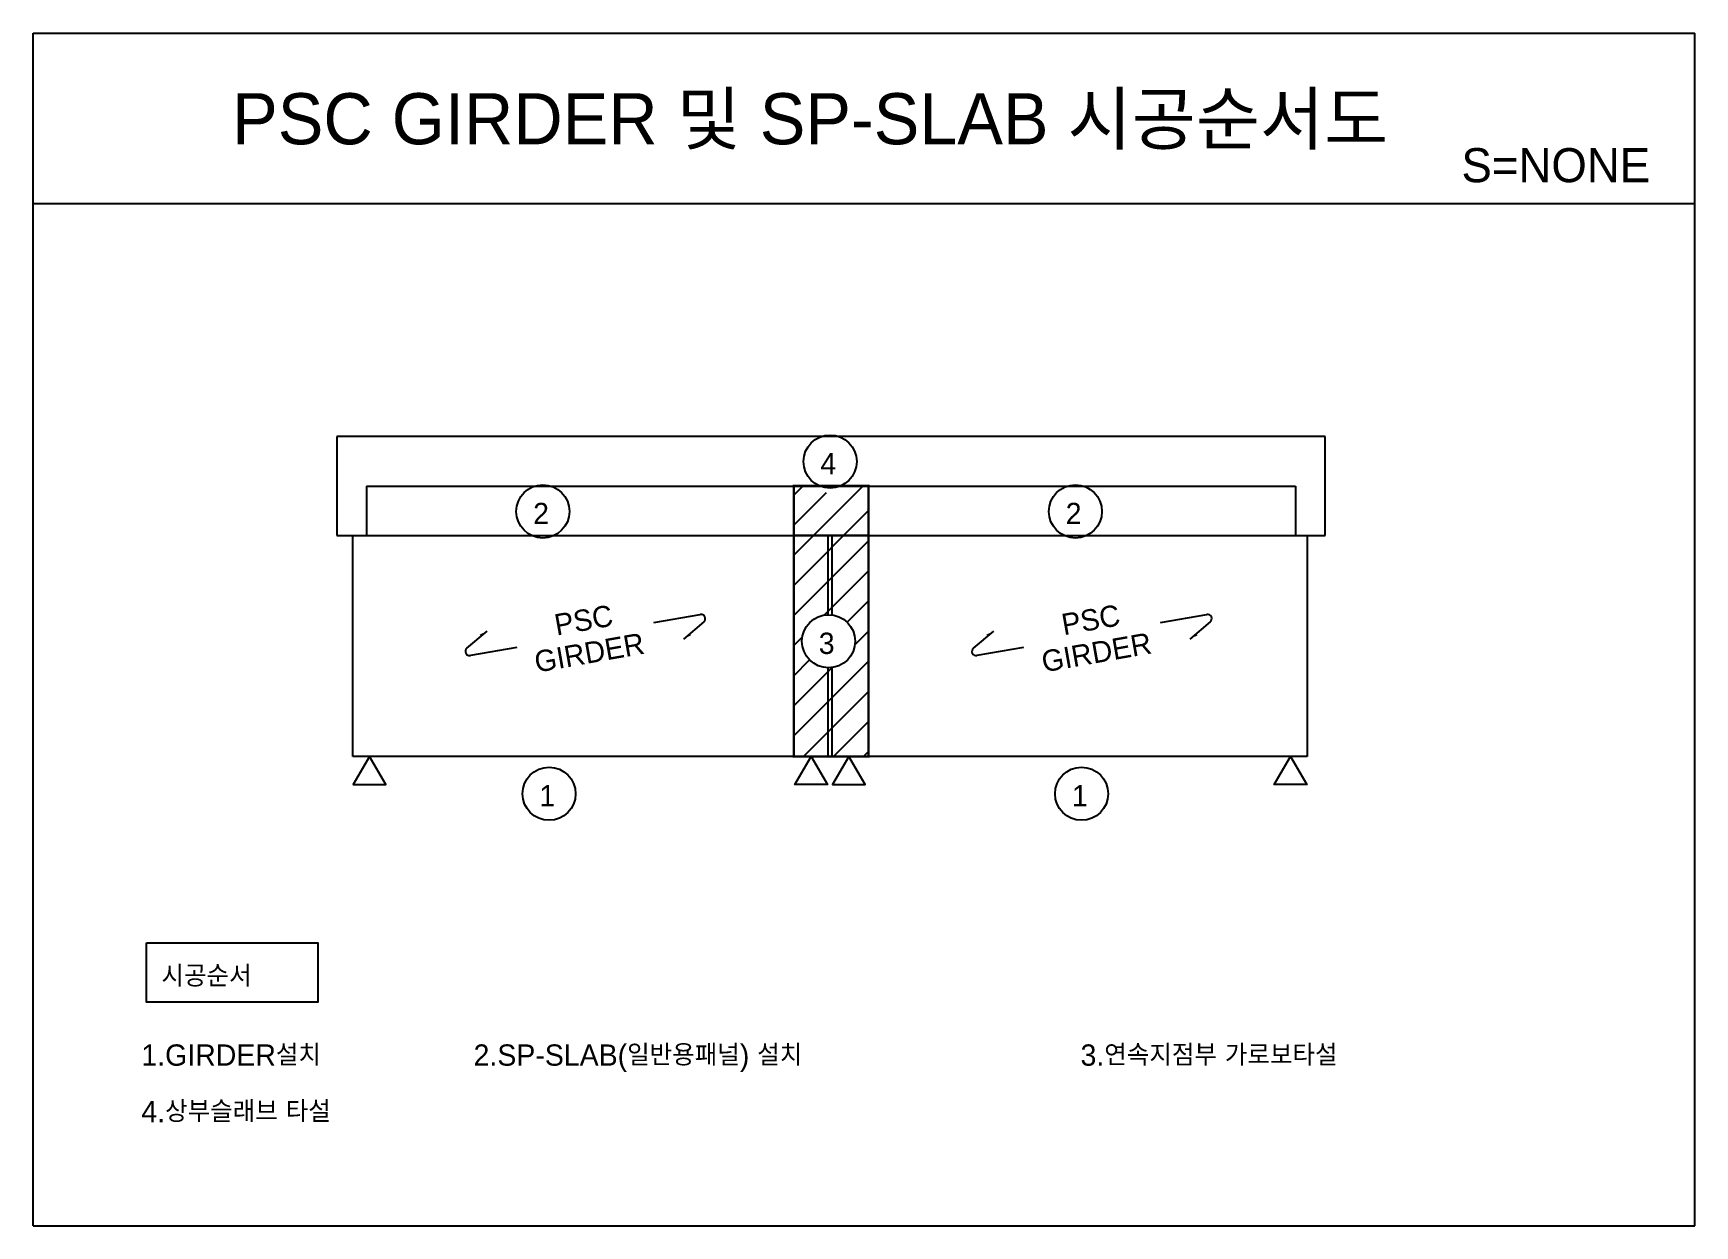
# Model space of a CAD drawing. Extents: x 0 to 195, y -140 to 0.
import ezdxf
from ezdxf.enums import TextEntityAlignment as Align

# ---------------------------------------------------------------- set-up
doc = ezdxf.new("R2010")
doc.units = 0
doc.header["$LTSCALE"] = 300
doc.layers.get('0').update_dxf_attribs({"linetype": 'CONTINUOUS'})
doc.layers.add('txt', color=7, linetype='CONTINUOUS')
doc.styles.add('GHS', font='djdg.shx', dxfattribs={"bigfont": 'ghs.shx'})
doc.styles.add('주TITLE', font='taegulim.TTF')

# ---------------------------------------------------------------- blocks, each defined once
blk = doc.blocks.new('plmark')
at = {"color": 3}
for p, q in [((-5.78, 0.93), (-3.07, 2.5)), ((0, 0), (-5.53, 0))]:
    blk.add_line(p, q, dxfattribs=at)
blk.add_arc((-5.53, 0.5), 0.5, 120, 270, dxfattribs=at)
blk.add_solid([(-3.91, 2.02), (-4.03, 2.24), (-3.07, 2.5)], dxfattribs=at)

msp = doc.modelspace()

# ---------------------------------------------------------------- hatches: boundary and pattern name
h = msp.add_hatch()
h.set_pattern_fill('ANSI31', color=1, scale=20, style=0)
h.set_pattern_definition([(45, (-4245.7089, 931.7988), (-1.767767, 1.767767), [])])
h.paths.add_polyline_path([(98.03, -58.97), (98.03, -53.16), (95.59, -53.16, -0.378435), (91.45, -53.16), (89.26, -53.16), (89.26, -58.97)])
h.paths.add_polyline_path([(93.26, -58.97), (89.26, -58.97), (89.26, -84.91), (93.26, -84.91), (93.26, -74.51, -0.407167), (90.21, -71.38, -0.407167), (93.26, -68.26)])
h.paths.add_polyline_path([(93.26, -68.26, -0.040128), (93.76, -68.29), (93.76, -58.97), (93.26, -58.97)])
h.paths.add_polyline_path([(93.76, -68.29, -0.374831), (96.46, -71.38, -0.374831), (93.76, -74.48), (93.76, -84.91), (98.03, -84.91), (98.03, -58.97), (93.76, -58.97)])
h.paths.add_polyline_path([(93.76, -74.48, -0.040128), (93.26, -74.51), (93.26, -84.91), (93.76, -84.91)])

# ---------------------------------------------------------------- linework, layer by layer
for p, q in [((0, 0), (195, 0)), ((0, -140), (0, 0)), ((195, -140), (195, 0)), ((0, -20), (195, -20)), ((89.26, -58.97), (89.26, -53.16)), ((98.03, -58.97), (98.03, -53.16)), ((89.26, -58.97), (98.03, -58.97)), ((98.03, -58.97), (98.03, -84.91)), ((89.26, -84.91), (98.03, -84.91)), ((0, -140), (195, -140))]:
    msp.add_line(p, q)
at = {"color": 4}
for p, q in [((151.62, -47.34), (35.65, -47.34)), ((35.65, -47.34), (35.65, -58.97)), ((151.62, -58.97), (151.62, -47.34)), ((39.11, -53.16), (89.26, -53.16)), ((39.11, -53.16), (39.11, -58.97)), ((98.03, -53.16), (148.16, -53.16)), ((148.16, -53.16), (148.16, -58.97)), ((35.65, -58.97), (151.62, -58.97)), ((37.51, -84.91), (37.51, -58.97)), ((39.11, -58.97), (89.26, -58.97)), ((98.03, -58.97), (89.26, -58.97)), ((98.03, -58.97), (148.16, -58.97)), ((149.51, -58.97), (149.51, -84.91)), ((93.26, -84.91), (37.51, -84.91)), ((149.51, -84.91), (93.76, -84.91))]:
    msp.add_line(p, q, dxfattribs=at)
at = {"color": 3}
for p, q in [((93.26, -58.97), (93.26, -68.26)), ((93.76, -68.29), (93.76, -58.97)), ((93.26, -74.51), (93.26, -84.91)), ((93.76, -84.91), (93.76, -74.48))]:
    msp.add_line(p, q, dxfattribs=at)
at = {"color": 4, "const_width": 0.3, "flags": 128}
msp.add_lwpolyline([(89.26, -53.16), (98.03, -53.16), (98.03, -84.91), (89.26, -84.91), (89.26, -53.16)], dxfattribs=at)
at = {"color": 4}
for points in [[(39.46, -84.91), (37.56, -88.21), (41.37, -88.21)], [(91.31, -84.91), (93.21, -88.21), (89.4, -88.21)], [(95.71, -84.91), (93.81, -88.21), (97.62, -88.21)], [(147.56, -84.91), (149.46, -88.21), (145.65, -88.21)]]:
    msp.add_lwpolyline(points, close=True, dxfattribs=at)
at = {"color": 7}
msp.add_lwpolyline([(13.28, -106.78), (33.39, -106.78), (33.39, -113.76), (13.28, -113.76)], close=True, dxfattribs=at)
at = {"color": 1}
for centre in [(93.52, -50.29), (59.81, -56.14), (122.31, -56.14), (93.34, -71.38), (60.54, -89.28), (123.04, -89.28)]:
    msp.add_circle(centre, 3.12, dxfattribs=at)

# ---------------------------------------------------------------- block references
at = {"color": 3, "xscale": -1, "yscale": -1, "rotation": 10.00000000002579}
for p in [(72.84, -69.19), (132.28, -69.19)]:
    msp.add_blockref('plmark', p, dxfattribs=at)
at = {"color": 3, "rotation": 10.00000000002577}
for p in [(56.75, -72.11), (116.2, -72.11)]:
    msp.add_blockref('plmark', p, dxfattribs=at)

# ---------------------------------------------------------------- texts
at = {"color": 7, "style": 'GHS'}
for s, p in [('4', (92.38, -51.78)), ('2', (58.67, -57.63)), ('2', (121.17, -57.63)), ('3', (92.19, -72.87)), ('1', (121.9, -90.77))]:
    msp.add_text(s, height=2.5, dxfattribs=at).set_placement(p)
for s, p in [('PSC', (64.59, -68.89)), ('PSC', (124.11, -68.85)), ('GIRDER', (65.26, -72.71)), ('GIRDER', (124.78, -72.68))]:
    msp.add_text(s, height=2.5, rotation=10, dxfattribs=at).set_placement(p, align=Align.MIDDLE)
at = {"style": 'GHS'}
msp.add_text('1', height=2.5, dxfattribs=at).set_placement((59.4, -90.77))
at = {"layer": 'txt', "color": 6, "style": '주TITLE'}
msp.add_text('PSC GIRDER 및 SP-SLAB 시공순서도', height=6, dxfattribs=at).set_placement((91.19, -13.04), align=Align.CENTER)
at = {"layer": 'txt', "color": 4, "style": '주TITLE'}
msp.add_text('S=NONE', height=4, dxfattribs=at).set_placement((178.69, -17.49), align=Align.CENTER)
at = {"layer": 'txt', "style": 'GHS'}
for s, p in [('시공순서', (15.05, -111.94)), ('1.GIRDER설치', (12.69, -121.21)), ('2.SP-SLAB(일반용패널) 설치', (51.68, -121.21)), ('3.연속지점부 가로보타설', (122.91, -121.21)), ('4.상부슬래브 타설', (12.69, -127.84))]:
    msp.add_text(s, height=2.5, dxfattribs=at).set_placement(p)

doc.saveas('drawing.dxf')
